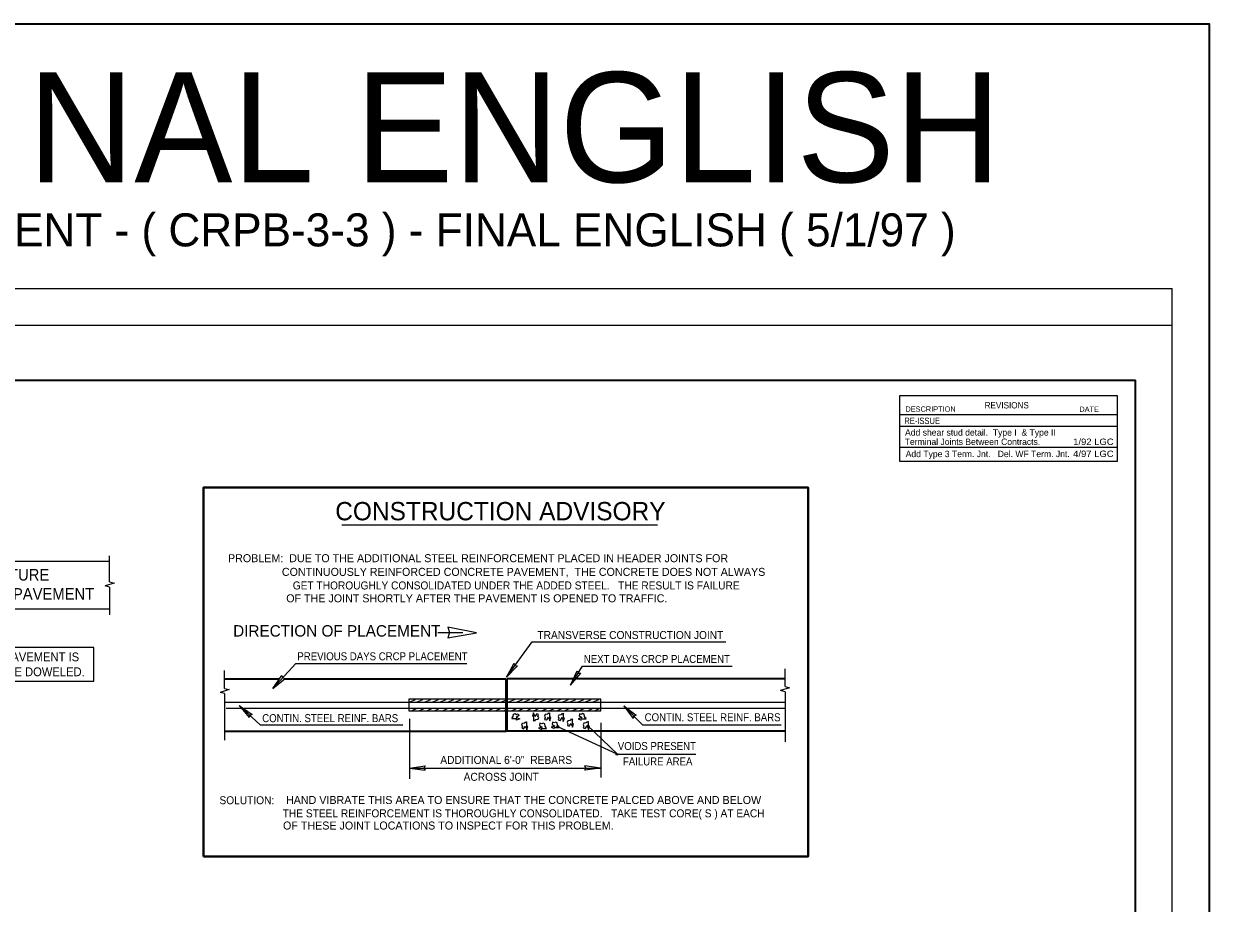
# Model space of a CAD drawing. Extents: x -581 to 228, y -451 to 4.
# Drawn here: x 12.3 to 227.8, y -250.4 to -90.5 of the extents above; entities that cross this region are included whole.
import ezdxf
from ezdxf.enums import TextEntityAlignment as Align

# ---------------------------------------------------------------- set-up
doc = ezdxf.new("R2010")
doc.units = 0
doc.header["$LTSCALE"] = 0.63
doc.header["$PDMODE"] = 32
doc.header["$PDSIZE"] = 0.315
for name, color, linetype, lineweight in [('1', 7, 'Continuous', 13), ('10', 7, 'Continuous', 13), ('2', 7, 'Continuous', 25), ('25', 7, 'Continuous', 35)]:
    doc.layers.add(name, color=color, linetype=linetype, lineweight=lineweight)

msp = doc.modelspace()

# ---------------------------------------------------------------- linework, layer by layer
at = {"layer": '1'}
for p, q in [((-258.875, -138.6381), (221.089, -138.6381)), ((221.089, -445.2816), (221.089, -138.6381)), ((27.9247, -191.9611), (27.9247, -187.2283)), ((27.9247, -192.904), (27.9247, -197.9549)), ((48.8293, -211.3088), (48.8293, -208.0832)), ((150.7193, -210.974), (150.7193, -207.7484)), ((48.8293, -212.2517), (48.8293, -220.6914)), ((82.3616, -213.8315), (83.5297, -213.3446)), ((83.7, -213.8315), (84.8682, -213.3446)), ((85.1602, -213.8072), (86.3283, -213.3202)), ((86.5717, -213.8072), (87.74, -213.3202)), ((87.9588, -213.8315), (89.1271, -213.3446)), ((89.3461, -213.8315), (90.5142, -213.3446)), ((90.6846, -213.8072), (91.8528, -213.3202)), ((92.1204, -213.8315), (93.2885, -213.3446)), ((93.532, -213.8072), (94.7001, -213.3202)), ((94.9192, -213.8072), (96.0872, -213.3202)), ((96.3063, -213.8072), (97.4745, -213.3202)), ((97.6449, -213.8315), (98.8129, -213.3446)), ((99.0321, -213.8315), (100.2002, -213.3446)), ((100.4679, -213.7829), (101.636, -213.2958)), ((101.8552, -213.8072), (103.0232, -213.3201)), ((103.1692, -213.8315), (104.3373, -213.3446)), ((104.6294, -213.7829), (105.7976, -213.2958)), ((105.9678, -213.8315), (107.1361, -213.3446)), ((107.4281, -213.7829), (108.5962, -213.2958)), ((108.8152, -213.7829), (109.9836, -213.2958)), ((110.1781, -213.8315), (111.3462, -213.3446)), ((111.5166, -213.8072), (112.6848, -213.3201)), ((112.9525, -213.8072), (114.1207, -213.3201)), ((114.3153, -213.8072), (115.4834, -213.3201)), ((115.6782, -213.8072), (116.8463, -213.3201)), ((150.7193, -211.9169), (150.7193, -221.0262)), ((82.9213, -215.3417), (83.8217, -214.9275)), ((84.3328, -215.3417), (85.2332, -214.9275)), ((85.6957, -215.3417), (86.5961, -214.9275)), ((87.0828, -215.3417), (87.9832, -214.9275)), ((88.4213, -215.3657), (89.3218, -214.9519)), ((89.8572, -215.3657), (90.7577, -214.9519)), ((91.2201, -215.3415), (92.1204, -214.9273)), ((92.6072, -215.3657), (93.5076, -214.9519)), ((93.9701, -215.3657), (94.8705, -214.9519)), ((95.3816, -215.3171), (96.2822, -214.9032)), ((96.8175, -215.3415), (97.7179, -214.9273)), ((98.1803, -215.3415), (99.0807, -214.9273)), ((99.5432, -215.3657), (100.4435, -214.9519)), ((100.3915, -215.0338), (100.3915, -214.9725)), ((101.0033, -215.3657), (101.9037, -214.9519)), ((102.3176, -215.3415), (103.2178, -214.9273)), ((103.6803, -215.3657), (104.5808, -214.9519)), ((105.1406, -215.3415), (106.0409, -214.9273)), ((106.5033, -215.3657), (107.4038, -214.9519)), ((107.8418, -215.3657), (108.7422, -214.9519)), ((109.229, -215.3657), (110.1294, -214.9519)), ((110.5918, -215.3657), (111.4922, -214.9519)), ((112.0277, -215.3657), (112.9282, -214.9519)), ((113.415, -215.3415), (114.3153, -214.9273)), ((114.7777, -215.3657), (115.6782, -214.9519)), ((116.092, -215.3657), (116.9924, -214.9519)), ((82.4613, -216.8404), (82.4613, -227.7417)), ((117.2222, -217.5754), (117.2222, -227.4967)), ((109.1041, -218.1001), (120.2589, -223.2632)), ((82.4613, -225.7817), (117.2222, -225.7817))]:
    msp.add_line(p, q, dxfattribs=at)
at = {"layer": '1', "lineweight": 35}
for p, q in [((-218.878, -155.3031), (214.4225, -155.3031)), ((214.4225, -434.0241), (214.4225, -155.3031)), ((48.9566, -209.5595), (58.76, -209.5595)), ((59.7994, -209.5595), (99.9928, -209.5595)), ((100.18, -219.0992), (100.18, -209.5595)), ((112.2503, -209.5595), (100.18, -209.5595)), ((150.7193, -209.5595), (112.7701, -209.5595)), ((150.7193, -219.0992), (100.18, -219.0992))]:
    msp.add_line(p, q, dxfattribs=at)
at = {"layer": '1', "lineweight": 25}
for p, q in [((70.1229, -181.6096), (127.5141, -181.6096)), ((27.9247, -188.2485), (-28.5542, -188.2485)), ((27.9247, -192.904), (27.0933, -192.6822)), ((27.9247, -196.9067), (-28.5542, -196.9067)), ((87.5917, -201.1555), (92.1464, -201.1555)), ((100.088, -209.2467), (101.4438, -206.7302)), ((57.6161, -211.329), (59.2449, -208.98)), ((100.088, -209.2467), (102.0722, -207.1892)), ((111.7157, -210.7165), (112.9191, -208.1235)), ((111.7157, -210.7165), (113.5737, -208.5442)), ((57.6161, -211.329), (59.8181, -209.5064)), ((48.8293, -212.2517), (47.9979, -212.0298)), ((150.7193, -211.9169), (149.888, -211.6951)), ((48.9566, -213.8088), (150.7193, -213.8088)), ((49.1142, -214.9112), (51.848, -214.9112)), ((51.4943, -214.3922), (53.8275, -216.0433)), ((51.4943, -214.3922), (53.2957, -216.6116)), ((52.3677, -214.9112), (121.696, -214.9112)), ((121.3867, -214.4767), (123.6638, -216.2047)), ((121.3867, -214.4767), (123.1133, -216.7549)), ((121.9818, -214.9112), (150.7193, -214.9112)), ((82.4618, -225.7831), (85.2938, -225.3942)), ((82.4618, -225.7831), (85.2938, -226.1723)), ((117.1337, -225.7804), (114.302, -225.3912)), ((117.1337, -225.7804), (114.302, -226.1696))]:
    msp.add_line(p, q, dxfattribs=at)
for points in [[(-238.8765, -438.6151), (-238.8765, -145.3041), (221.089, -145.3041)], [(27.9247, -191.9611), (28.7303, -192.1761), (27.0933, -192.6822)], [(101.4438, -206.7302), (101.6321, -207.1389), (102.0722, -207.1892)], [(59.2449, -208.98), (59.3862, -209.4075), (59.8181, -209.5064)], [(112.9191, -208.1235), (113.1314, -208.5203), (113.5737, -208.5442)], [(150.7193, -210.974), (151.525, -211.189), (149.888, -211.6951)], [(48.8293, -211.3088), (49.6349, -211.5238), (47.9979, -212.0298)], [(53.8275, -216.0433), (53.3989, -216.1807), (53.2957, -216.6116)], [(123.6638, -216.2047), (123.2308, -216.3277), (123.1133, -216.7549)], [(85.2938, -225.3942), (85.0746, -225.7873), (85.2938, -226.1723)], [(114.302, -226.1696), (114.521, -225.7765), (114.302, -225.3912)]]:
    msp.add_lwpolyline(points, dxfattribs=at)
at = {"layer": '1', "lineweight": 40}
msp.add_lwpolyline([(44.9893, -241.8558), (154.9109, -241.8558), (154.9109, -174.7877), (44.9893, -174.7877)], close=True, dxfattribs=at)
at = {"layer": '1', "lineweight": 25}
for points in [[(89.3871, -200.19), (89.7178, -201.1658), (89.3926, -202.1492), (94.6443, -201.1875)], [(82.339, -215.3706), (117.2222, -215.3706), (117.2222, -213.2883), (82.339, -213.2883)]]:
    msp.add_lwpolyline(points, close=True, dxfattribs=at)
at = {"layer": '1'}
for points in [[(100.0866, -209.2463), (104.7377, -202.8771), (139.973, -202.8771)], [(57.6147, -211.3286), (61.7762, -206.7966), (92.888, -206.7966)], [(111.7142, -210.7162), (113.9175, -207.2866), (141.0788, -207.2866)], [(51.4947, -214.3907), (55.2892, -217.9428), (81.2219, -217.9428)], [(121.3873, -214.4752), (124.8144, -217.9049), (150.0282, -217.9049)], [(101.1729, -216.6259), (101.2952, -216.4423), (101.3566, -216.0137), (101.6318, -215.8912), (101.9074, -216.0443), (102.2134, -215.9218), (102.3051, -216.2892), (102.2746, -216.3197), (101.8155, -216.6259), (102.4887, -216.8403), (101.9074, -217.0547), (101.8767, -216.8097), (101.7543, -216.8709), (101.0198, -216.8709), (101.2341, -216.6873), (101.0198, -216.6259)], [(103.5353, -217.5139), (103.3528, -217.6378), (102.9246, -217.7027), (102.8046, -217.9793), (102.9601, -218.2533), (102.8403, -218.5604), (103.2086, -218.6488), (103.2389, -218.6181), (103.5411, -218.1563), (103.7612, -218.8277), (103.9705, -218.2442), (103.7253, -218.2159), (103.7853, -218.0931), (103.7789, -217.3586), (103.5972, -217.5744), (103.5339, -217.3607)], [(105.2057, -217.0856), (105.3882, -216.9616), (105.8164, -216.8967), (105.9365, -216.6201), (105.7809, -216.3462), (105.9008, -216.0389), (105.5324, -215.9505), (105.5022, -215.9813), (105.2001, -216.443), (104.9797, -215.7719), (104.7707, -216.3551), (105.0157, -216.3834), (104.9557, -216.5064), (104.9621, -217.2407), (105.1439, -217.0249), (105.2071, -217.2386)], [(107.201, -218.3408), (107.0787, -218.1571), (107.0174, -217.7285), (106.7421, -217.606), (106.4667, -217.759), (106.1607, -217.6365), (106.0689, -218.0039), (106.0993, -218.0348), (106.5585, -218.3408), (105.8853, -218.5552), (106.4667, -218.7695), (106.4972, -218.5246), (106.6197, -218.5857), (107.354, -218.5857), (107.1398, -218.4022), (107.354, -218.3408)], [(107.6969, -215.8909), (107.5143, -216.0148), (107.0861, -216.0798), (106.9663, -216.3563), (107.1217, -216.6304), (107.0018, -216.9375), (107.3702, -217.0259), (107.4004, -216.9951), (107.7027, -216.5334), (107.9228, -217.2047), (108.1321, -216.6213), (107.8868, -216.5929), (107.947, -216.4701), (107.9405, -215.7357), (107.7587, -215.9514), (107.6954, -215.7378)], [(109.496, -218.1571), (109.3737, -217.9735), (109.3124, -217.5447), (109.037, -217.4222), (108.7617, -217.5754), (108.4556, -217.4529), (108.3638, -217.8202), (108.3945, -217.8511), (108.8535, -218.1571), (108.1803, -218.3714), (108.7617, -218.586), (108.7922, -218.3408), (108.9147, -218.4022), (109.6491, -218.4022), (109.4349, -218.2184), (109.6491, -218.1571)], [(110.1754, -215.9827), (109.9928, -216.1067), (109.5647, -216.1716), (109.4446, -216.4482), (109.6001, -216.7221), (109.4804, -217.0293), (109.8487, -217.1178), (109.879, -217.0869), (110.1812, -216.6252), (110.4012, -217.2964), (110.6106, -216.7132), (110.3653, -216.6848), (110.4255, -216.5618), (110.419, -215.8275), (110.2373, -216.0433), (110.1739, -215.8297)], [(111.8279, -217.0238), (111.6452, -217.1478), (111.2171, -217.2128), (111.097, -217.4892), (111.2526, -217.7633), (111.1328, -218.0704), (111.501, -218.1588), (111.5313, -218.1282), (111.8336, -217.6663), (112.0537, -218.3377), (112.2629, -217.7544), (112.0177, -217.726), (112.0779, -217.603), (112.0713, -216.8686), (111.8896, -217.0844), (111.8265, -216.8708)], [(114.3919, -216.6259), (114.2695, -216.4423), (114.2082, -216.0137), (113.933, -215.8912), (113.6576, -216.0443), (113.3516, -215.9218), (113.2598, -216.2892), (113.2904, -216.3197), (113.7493, -216.6259), (113.0762, -216.8403), (113.6576, -217.0547), (113.6882, -216.8097), (113.8104, -216.8709), (114.5449, -216.8709), (114.3307, -216.6873), (114.5449, -216.6259)], [(114.7347, -217.4526), (114.5522, -217.5766), (114.1239, -217.6415), (114.0038, -217.9181), (114.1596, -218.192), (114.0396, -218.4991), (114.4079, -218.5877), (114.4383, -218.5567), (114.7406, -218.0951), (114.9607, -218.7664), (115.1699, -218.1831), (114.9248, -218.1547), (114.9848, -218.0317), (114.9783, -217.2973), (114.7966, -217.5133), (114.7333, -217.2995)], [(114.7592, -218.0039), (120.2669, -223.2708), (134.4633, -223.2708)]]:
    msp.add_lwpolyline(points, dxfattribs=at)
at = {"layer": '1', "lineweight": 35}
msp.add_lwpolyline([(48.9566, -219.0988), (99.9928, -219.0988), (99.9928, -209.5595)], dxfattribs=at)
at = {"layer": '1'}
msp.add_point((120.1446, -223.2708), dxfattribs=at)
at = {"layer": '10', "lineweight": 35}
msp.add_lwpolyline([(-266.0746, -90.5474), (227.8348, -90.5474), (227.8348, -450.6856), (-266.0746, -450.6856)], close=True, dxfattribs=at)
at = {"layer": '10', "lineweight": 25}
msp.add_lwpolyline([(-24.6559, -209.9855), (25.0418, -209.9855), (25.0418, -203.8882), (-24.6559, -203.8882)], close=True, dxfattribs=at)
at = {"layer": '25', "lineweight": 25}
for p, q in [((211.1193, -170.037), (211.1193, -158.1822)), ((211.1193, -161.5789), (171.4953, -161.5789)), ((211.1193, -163.7136), (171.4953, -163.7136)), ((171.4953, -167.5015), (211.1193, -167.5015)), ((171.4953, -170.037), (211.1193, -170.037))]:
    msp.add_line(p, q, dxfattribs=at)
msp.add_lwpolyline([(211.1193, -158.1822), (171.4953, -158.1822), (171.4953, -170.037)], dxfattribs=at)

# ---------------------------------------------------------------- texts
at = {"layer": '1'}
msp.add_text('1988/96 SPECS - FINAL ENGLISH', height=20, dxfattribs=at).set_placement((-229.2143, -119.3512))
for s, height, p in [('CONSTRUCTION ADVISORY', 3.326, (98.9655, -180.7691)), ('PROBLEM:  DUE TO THE ADDITIONAL STEEL REINFORCEMENT PLACED IN HEADER JOINTS FOR', 1.455, (94.9013, -188.3832)), ('CONTINUOUSLY REINFORCED CONCRETE PAVEMENT,  THE CONCRETE DOES NOT ALWAYS ', 1.455, (103.4522, -190.869)), ('OF THE JOINT SHORTLY AFTER THE PAVEMENT IS OPENED TO TRAFFIC.', 1.455, (94.6738, -195.6722)), ('DIRECTION OF PLACEMENT', 2.079, (69.2262, -201.9007)), ('HAND VIBRATE THIS AREA TO ENSURE THAT THE CONCRETE PALCED ABOVE AND BELOW ', 1.455, (103.4484, -232.3127)), ('OF THESE JOINT LOCATIONS TO INSPECT FOR THIS PROBLEM.', 1.455, (89.5001, -236.9564))]:
    msp.add_text(s, height=height, dxfattribs=at).set_placement(p, align=Align.CENTER)
for s, width, p in [('GET THOROUGHLY CONSOLIDATED UNDER THE ADDED STEEL.   THE RESULT IS FAILURE', 0.95, (101.839, -193.3332)), ('PREVIOUS DAYS CRCP PLACEMENT', 0.9, (77.52, -206.2067)), ('NEXT DAYS CRCP PLACEMENT', 0.9, (127.4043, -206.6966)), ('CONTIN. STEEL REINF. BARS', 0.9, (68.0184, -217.4454)), ('CONTIN. STEEL REINF. BARS', 0.9, (137.5437, -217.285)), ('VOIDS PRESENT', 0.9, (127.4118, -222.5112)), ("ADDITIONAL 6'-0''  REBARS", 0.95, (100.0211, -225.0397)), ('FAILURE AREA', 0.9, (127.5515, -225.3066)), ('ACROSS JOINT', 0.95, (99.1073, -228.1018)), ('SOLUTION:', 0.95, (52.8705, -232.3622)), ('THE STEEL REINFORCEMENT IS THOROUGHLY CONSOLIDATED.   TAKE TEST CORE( S ) AT EACH ', 0.95, (103.4485, -234.7378))]:
    msp.add_text(s, height=1.455, dxfattribs=dict(at, width=width)).set_placement(p, align=Align.CENTER)
at = {"layer": '1', "width": 0.95}
msp.add_text('TRANSVERSE CONSTRUCTION JOINT', height=1.455, dxfattribs=at).set_placement((105.6985, -202.3367))
at = {"layer": '10'}
msp.add_text('( p. 123 ) CONTINUOUSLY REINFORCED CONCRETE PAVEMENT - ( CRPB-3-3 ) - FINAL ENGLISH ( 5/1/97 ) ', height=6, dxfattribs=at).set_placement((-220.3948, -131.0048))
at = {"layer": '2', "width": 0.95}
for s, height, p in [('EXISTING OR FUTURE', 2.113, (-11.9923, -191.7168)), ('JOINTED CONCRETE PAVEMENT', 2.113, (-17.6883, -195.2075)), ('NOTE:  IF EXISTING OR FUTURE PAVEMENT IS', 1.601, (-23.5021, -206.3879)), ('ASPHALT,  THIS JOINT WILL NOT BE DOWELED.', 1.601, (-23.5021, -209.097))]:
    msp.add_text(s, height=height, dxfattribs=at).set_placement(p)
at = {"layer": '25'}
for s, height, width, p in [('REVISIONS', 1.162, 0.95, (186.9938, -160.4471)), ('RE-ISSUE', 1.167, 0.85, (172.4019, -163.2802)), ('1/92 LGC', 1.167, 1.1, (203.0923, -167.0838)), ('4/97 LGC', 1.167, 1.1, (203.0924, -169.2667))]:
    msp.add_text(s, height=height, dxfattribs=dict(at, width=width)).set_placement(p)
for s, height, p in [('DESCRIPTION', 0.9684, (172.5927, -161.0463)), ('DATE', 0.9684, (204.2131, -161.0697)), ('Terminal Joints Between Contracts.', 1.167, (172.4652, -167.0838)), ('Add shear stud detail.  Type I  & Type II ', 1.167, (172.5226, -165.3901)), ('Add Type 3 Term. Jnt.   Del. WF Term. Jnt. ', 1.167, (172.6374, -169.2962))]:
    msp.add_text(s, height=height, dxfattribs=at).set_placement(p)

doc.saveas('drawing.dxf')
